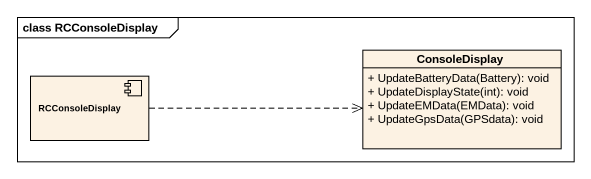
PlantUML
@startuml
mainframe class RCConsoleDisplay
allowmixing
hide circle
hide empty members
skinparam classAttributeIconSize 0
component RCConsoleDisplay
class ConsoleDisplay {
  + UpdateBatteryData(Battery): void
  + UpdateDisplayState(int): void
  + UpdateEMData(EMData): void
  + UpdateGpsData(GPSdata): void
}
RCConsoleDisplay .right.> ConsoleDisplay
@enduml
